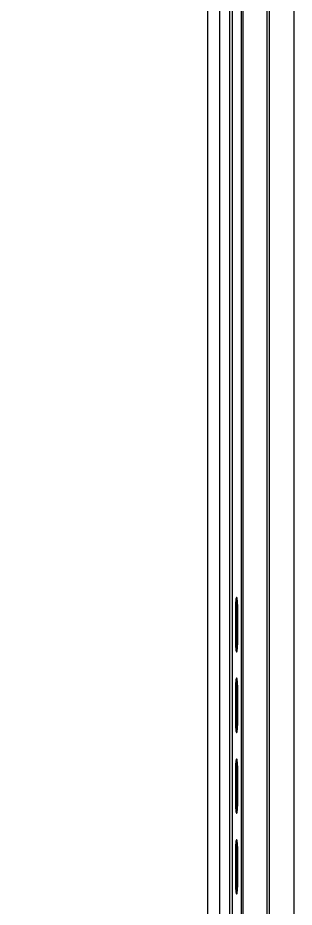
# Model space of a CAD drawing. Header units: feet. Extents: x 1518 to 2565, y 62 to 679.
# Drawn here: x 2181.42 to 2188.27, y 549.08 to 571.12 of the extents above; entities that cross this region are included whole.
import ezdxf

# ---------------------------------------------------------------- set-up
doc = ezdxf.new("R2010")
doc.units = ezdxf.units.FT
doc.header["$LTSCALE"] = 50
doc.header["$MEASUREMENT"] = 0

# ---------------------------------------------------------------- blocks, each defined once
blk = doc.blocks.new('Z1')
at = {"color": 1, "linetype": 'Continuous'}
for p, q in [((57.511, 140.498), (57.511, 70.498)), ((58.163, 140.498), (58.163, 70.498)), ((58.782, 70.498), (58.782, 140.498)), ((56.941, 72.518), (56.941, 136.373))]:
    blk.add_line(p, q, dxfattribs=at)
for points in [[(57.472, 140.498), (57.472, 70.498), (57.257, 70.498), (57.18, 70.498), (57.137, 70.498)], [(57.257, 140.498), (57.18, 140.498), (57.18, 70.498)], [(57.257, 70.498), (57.257, 140.498), (57.472, 140.498), (57.511, 140.498), (58.101, 140.498)], [(58.101, 70.498), (58.163, 70.498), (58.782, 70.498), (58.783, 70.498), (58.783, 140.498), (58.782, 140.498), (58.163, 140.498), (58.101, 140.498), (58.101, 70.498), (57.511, 70.498), (57.472, 70.498)], [(56.931, 137.185), (56.64, 137.185), (18.191, 137.185), (18.191, 71.685), (56.64, 71.685), (56.64, 137.185)], [(57.348, 89.998), (57.382, 89.998), (57.382, 88.998), (57.348, 88.998)], [(57.348, 87.998), (57.382, 87.998), (57.382, 86.998), (57.348, 86.998)], [(57.348, 85.998), (57.382, 85.998), (57.382, 84.998), (57.348, 84.998)], [(57.348, 83.998), (57.382, 83.998), (57.382, 82.998), (57.348, 82.998)]]:
    blk.add_lwpolyline(points, dxfattribs=at)
at = {"color": 1, "linetype": 'Continuous', "flags": 128}
for points in [[(57.382, 89.998), (57.381, 90.046), (57.378, 90.09), (57.373, 90.127), (57.367, 90.154), (57.359, 90.168), (57.352, 90.168), (57.345, 90.154), (57.339, 90.127), (57.334, 90.09), (57.331, 90.046), (57.33, 89.998), (57.33, 88.998), (57.331, 88.949), (57.334, 88.905), (57.339, 88.868), (57.345, 88.841), (57.352, 88.827), (57.359, 88.827), (57.367, 88.841), (57.373, 88.868), (57.378, 88.905), (57.381, 88.949), (57.382, 88.998)], [(57.382, 87.998), (57.381, 88.046), (57.378, 88.09), (57.373, 88.127), (57.367, 88.154), (57.359, 88.168), (57.352, 88.168), (57.345, 88.154), (57.339, 88.127), (57.334, 88.09), (57.331, 88.046), (57.33, 87.998), (57.33, 86.998), (57.331, 86.949), (57.334, 86.905), (57.339, 86.868), (57.345, 86.841), (57.352, 86.827), (57.359, 86.827), (57.367, 86.841), (57.373, 86.868), (57.378, 86.905), (57.381, 86.949), (57.382, 86.998)], [(57.382, 85.998), (57.381, 86.046), (57.378, 86.09), (57.373, 86.127), (57.367, 86.154), (57.359, 86.168), (57.352, 86.168), (57.345, 86.154), (57.339, 86.127), (57.334, 86.09), (57.331, 86.046), (57.33, 85.998), (57.33, 84.998), (57.331, 84.949), (57.334, 84.905), (57.339, 84.868), (57.345, 84.841), (57.352, 84.827), (57.359, 84.827), (57.367, 84.841), (57.373, 84.868), (57.378, 84.905), (57.381, 84.949), (57.382, 84.998)], [(57.382, 83.998), (57.381, 84.046), (57.378, 84.09), (57.373, 84.127), (57.367, 84.154), (57.359, 84.168), (57.352, 84.168), (57.345, 84.154), (57.339, 84.127), (57.334, 84.09), (57.331, 84.046), (57.33, 83.998), (57.33, 82.998), (57.331, 82.949), (57.334, 82.905), (57.339, 82.868), (57.345, 82.841), (57.352, 82.827), (57.359, 82.827), (57.367, 82.841), (57.373, 82.868), (57.378, 82.905), (57.381, 82.949), (57.382, 82.998)]]:
    blk.add_lwpolyline(points, dxfattribs=at)
at = {"color": 1, "linetype": 'Continuous'}
for points in [[(57.339, 90.129, -0.044242), (57.348, 89.998), (57.348, 88.998, -0.044242), (57.339, 88.866)], [(57.339, 88.129, -0.044242), (57.348, 87.998), (57.348, 86.998, -0.044242), (57.339, 86.866)], [(57.339, 86.129, -0.044242), (57.348, 85.998), (57.348, 84.998, -0.044236), (57.339, 84.866)], [(57.339, 84.129, -0.044242), (57.348, 83.998), (57.348, 82.998, -0.044242), (57.339, 82.866)]]:
    blk.add_lwpolyline(points, format="xyb", dxfattribs=at)

msp = doc.modelspace()

# ---------------------------------------------------------------- block references
msp.add_blockref('Z1', (2129.486, 466.586))

doc.saveas('drawing.dxf')
